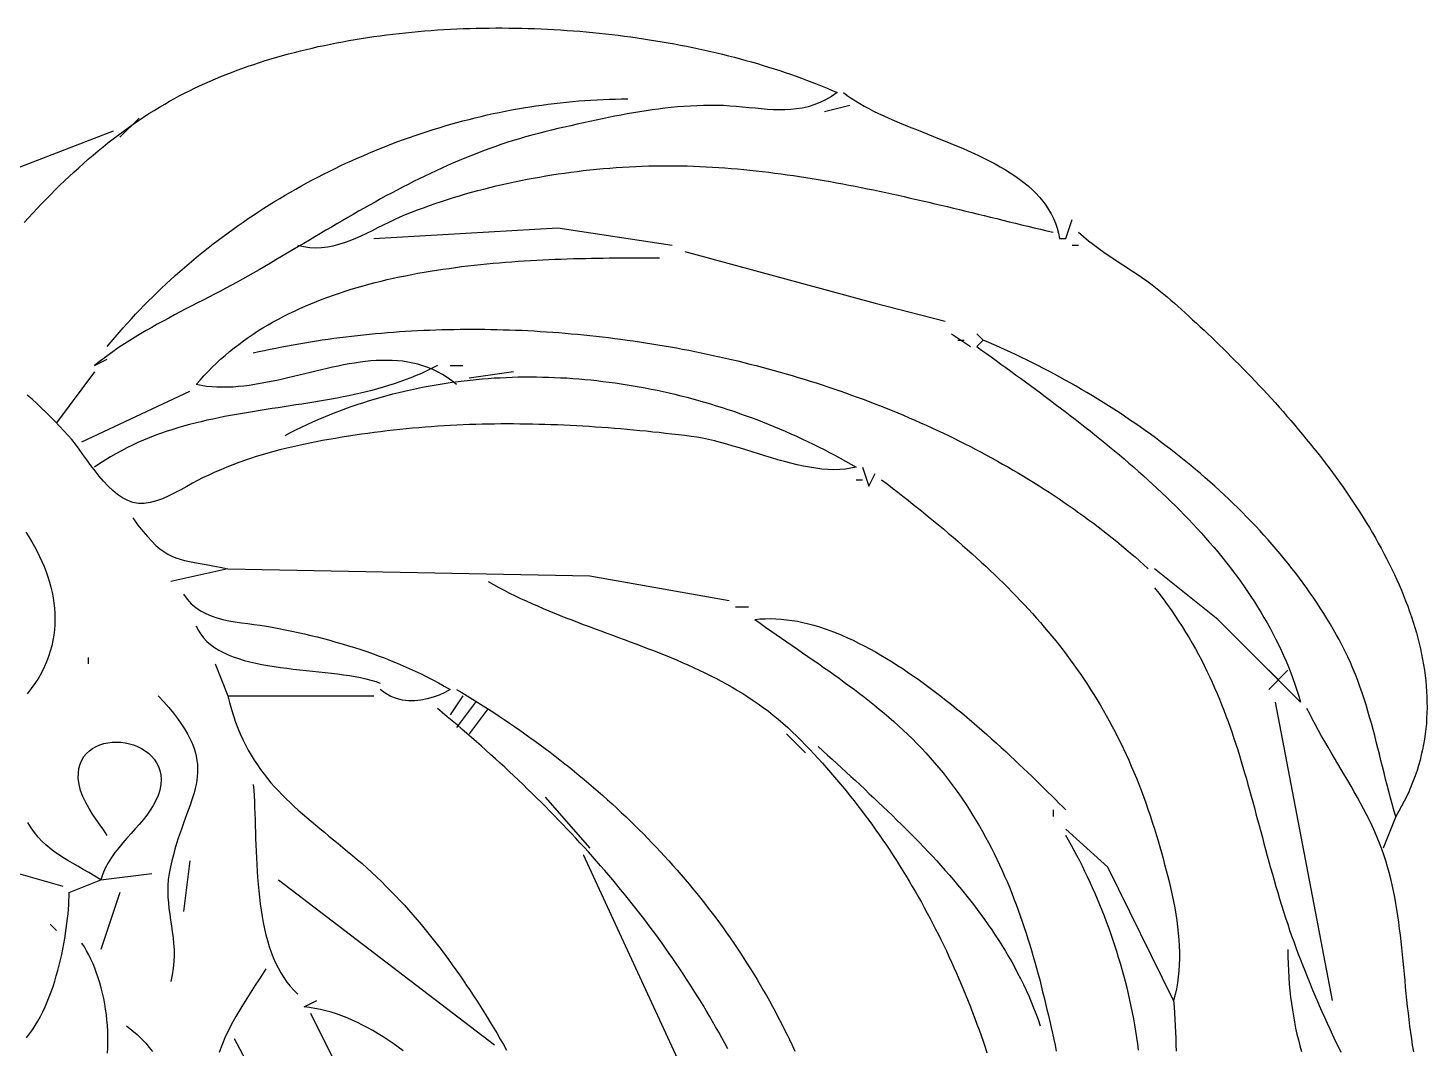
# Model space of a CAD drawing. Header units: millimetres. Extents: x 39 to 722, y 30 to 846.
# Drawn here: x 455 to 675.4, y 684.8 to 845.5 of the extents above; entities that cross this region are included whole.
import ezdxf

# ---------------------------------------------------------------- set-up
doc = ezdxf.new("R2010")
doc.units = ezdxf.units.MM
doc.layers.add('0_0_0', color=3, linetype='Continuous')

msp = doc.modelspace()

# ---------------------------------------------------------------- linework, layer by layer
at = {"layer": '0_0_0'}
for points in [[(454.4, 814.86), (455.09, 815.61), (455.78, 816.36), (456.48, 817.11), (457.18, 817.85), (457.89, 818.58), (458.61, 819.31), (459.33, 820.03), (460.05, 820.74), (460.79, 821.45), (461.52, 822.15), (462.27, 822.84), (463.02, 823.52), (463.77, 824.19), (464.53, 824.86), (465.3, 825.51), (466.07, 826.16), (466.85, 826.79), (467.63, 827.42), (468.42, 828.04), (469.21, 828.64), (470.01, 829.23), (470.81, 829.82), (471.62, 830.39), (472.43, 830.95), (473.25, 831.49), (474.07, 832.03), (474.9, 832.55), (475.73, 833.05), (476.56, 833.55), (477.32, 833.98), (478.09, 834.41), (478.87, 834.83), (479.66, 835.24), (480.46, 835.64), (481.26, 836.03), (482.07, 836.41), (482.89, 836.79), (483.72, 837.16), (484.56, 837.52), (485.4, 837.87), (486.26, 838.21), (487.11, 838.54), (487.98, 838.87), (488.85, 839.19), (489.73, 839.5), (490.62, 839.8), (491.51, 840.09), (492.41, 840.38), (493.32, 840.65), (494.23, 840.92), (495.15, 841.18), (496.07, 841.44), (497, 841.68), (497.94, 841.92), (498.88, 842.15), (499.82, 842.37), (500.77, 842.59), (501.73, 842.79), (502.69, 842.99), (503.65, 843.18), (504.62, 843.36), (505.59, 843.54), (506.56, 843.71), (507.54, 843.87), (508.53, 844.02), (509.51, 844.17), (510.51, 844.3), (511.5, 844.43), (512.49, 844.56), (513.49, 844.67), (514.5, 844.78), (515.5, 844.88), (516.51, 844.97), (517.52, 845.06), (518.53, 845.14), (519.54, 845.21), (520.55, 845.27), (521.57, 845.33), (522.59, 845.38), (523.61, 845.42), (524.63, 845.45), (525.65, 845.48), (526.67, 845.5), (527.69, 845.52), (528.71, 845.53), (529.74, 845.53), (530.76, 845.52), (531.78, 845.51), (532.81, 845.49), (533.83, 845.46), (534.85, 845.42), (535.87, 845.38), (536.89, 845.34), (537.91, 845.28), (538.93, 845.22), (539.95, 845.15), (540.96, 845.08), (541.98, 845), (542.99, 844.91), (544, 844.82), (545.01, 844.72), (546.01, 844.61), (547.01, 844.5), (548.01, 844.38), (549.01, 844.25), (550.01, 844.12), (551, 843.98), (551.99, 843.83), (552.97, 843.68), (553.95, 843.52), (554.93, 843.36), (555.91, 843.19), (556.88, 843.01), (557.84, 842.83), (558.8, 842.64), (559.76, 842.45), (560.71, 842.24), (561.66, 842.04), (562.6, 841.82), (563.54, 841.61), (564.47, 841.38), (565.4, 841.15), (566.32, 840.91), (567.23, 840.67), (568.14, 840.42), (569.04, 840.17), (569.94, 839.91), (570.83, 839.64), (571.71, 839.37), (572.59, 839.1), (573.46, 838.81), (574.32, 838.53), (575.18, 838.23), (576.03, 837.93), (576.87, 837.63), (577.7, 837.32), (578.52, 837), (579.34, 836.68), (580.15, 836.36), (580.95, 836.02), (581.74, 835.69), (582.52, 835.34), (581.6, 834.72), (580.68, 834.2), (579.76, 833.77), (578.84, 833.41), (577.93, 833.13), (577.02, 832.92), (576.11, 832.77), (575.19, 832.68), (574.27, 832.63), (573.35, 832.63), (572.42, 832.65), (571.48, 832.71), (570.53, 832.79), (569.58, 832.88), (568.61, 832.97), (567.62, 833.07), (566.62, 833.16), (565.61, 833.23), (564.58, 833.29), (563.52, 833.32), (562.48, 833.32), (561.44, 833.31), (560.42, 833.28), (559.4, 833.23), (558.38, 833.16), (557.37, 833.08), (556.37, 832.99), (555.37, 832.88), (554.38, 832.76), (553.39, 832.63), (552.4, 832.49), (551.42, 832.33), (550.44, 832.17), (549.45, 831.99), (548.47, 831.81), (547.49, 831.62), (546.51, 831.42), (545.52, 831.22), (544.53, 831.01), (543.54, 830.8), (542.55, 830.58), (541.55, 830.36), (540.55, 830.13), (539.54, 829.91), (538.52, 829.68), (537.49, 829.44), (536.46, 829.19), (535.44, 828.93), (534.43, 828.66), (533.43, 828.38), (532.44, 828.08), (531.46, 827.78), (530.48, 827.47), (529.52, 827.15), (528.56, 826.82), (527.61, 826.48), (526.66, 826.13), (525.73, 825.77), (524.8, 825.41), (523.87, 825.03), (522.96, 824.65), (522.04, 824.26), (521.14, 823.86), (520.23, 823.46), (519.34, 823.05), (518.44, 822.63), (517.56, 822.2), (516.67, 821.77), (515.79, 821.33), (514.91, 820.89), (514.04, 820.44), (513.17, 819.99), (512.3, 819.52), (511.43, 819.06), (510.57, 818.59), (509.7, 818.11), (508.84, 817.63), (507.98, 817.15), (507.12, 816.66), (506.26, 816.17), (505.4, 815.67), (504.54, 815.17), (503.68, 814.67), (502.82, 814.17), (501.96, 813.66), (501.09, 813.15), (500.23, 812.63), (499.36, 812.12), (498.49, 811.6), (497.62, 811.08), (496.75, 810.56), (495.87, 810.04), (494.99, 809.52), (494.1, 809), (493.22, 808.47), (492.32, 807.95), (491.43, 807.43), (490.52, 806.9), (489.68, 806.42), (488.83, 805.95), (487.97, 805.47), (487.1, 805), (486.22, 804.54), (485.33, 804.07), (484.43, 803.6), (483.53, 803.14), (482.63, 802.67), (481.72, 802.21), (480.82, 801.74), (479.91, 801.27), (479, 800.8), (478.1, 800.32), (477.19, 799.84), (476.3, 799.36), (475.4, 798.87), (474.52, 798.37), (473.64, 797.87), (472.77, 797.36), (471.91, 796.84), (471.06, 796.32), (470.22, 795.78), (469.4, 795.24), (468.59, 794.68), (467.8, 794.11), (467.02, 793.54), (466.26, 792.95), (465.52, 792.34), (467.52, 793.34)], [(467.52, 795.34), (468.14, 796.09), (468.75, 796.82), (469.38, 797.56), (470.02, 798.28), (470.66, 799), (471.31, 799.72), (471.97, 800.42), (472.63, 801.12), (473.3, 801.82), (473.98, 802.51), (474.67, 803.19), (475.36, 803.87), (476.06, 804.54), (476.77, 805.21), (477.48, 805.87), (478.2, 806.52), (478.93, 807.16), (479.66, 807.8), (480.4, 808.44), (481.15, 809.06), (481.9, 809.68), (482.66, 810.3), (483.42, 810.9), (484.19, 811.5), (484.97, 812.1), (485.75, 812.68), (486.54, 813.26), (487.33, 813.84), (488.13, 814.4), (488.93, 814.96), (489.74, 815.51), (490.56, 816.06), (491.37, 816.6), (492.2, 817.13), (493.03, 817.65), (493.86, 818.17), (494.7, 818.68), (495.55, 819.18), (496.4, 819.67), (497.25, 820.16), (498.11, 820.64), (498.97, 821.11), (499.83, 821.58), (500.7, 822.03), (501.58, 822.48), (502.46, 822.93), (503.34, 823.36), (504.23, 823.79), (505.12, 824.21), (506.01, 824.62), (506.91, 825.02), (507.81, 825.41), (508.71, 825.8), (509.62, 826.18), (510.53, 826.55), (511.44, 826.92), (512.36, 827.27), (513.28, 827.62), (514.2, 827.96), (515.13, 828.29), (516.05, 828.61), (516.98, 828.92), (517.92, 829.23), (518.85, 829.53), (519.79, 829.82), (520.73, 830.1), (521.67, 830.37), (522.61, 830.63), (523.56, 830.89), (524.51, 831.13), (525.46, 831.37), (526.41, 831.6), (527.36, 831.82), (528.32, 832.03), (529.27, 832.23), (530.23, 832.42), (531.19, 832.61), (532.15, 832.78), (533.11, 832.95), (534.07, 833.11), (535.03, 833.25), (536, 833.39), (536.96, 833.52), (537.93, 833.64), (538.89, 833.75), (539.86, 833.85), (540.82, 833.95), (541.79, 834.03), (542.76, 834.1), (543.72, 834.17), (544.69, 834.22), (545.66, 834.26), (546.63, 834.3), (547.59, 834.32), (548.56, 834.34), (549.52, 834.34)], [(584.52, 833.34), (580.52, 832.34)], [(583.52, 835.34), (584.11, 834.89), (584.73, 834.46), (585.38, 834.03), (586.06, 833.62), (586.76, 833.21), (587.5, 832.82), (588.26, 832.43), (589.04, 832.05), (589.84, 831.67), (590.67, 831.3), (591.51, 830.94), (592.36, 830.58), (593.23, 830.22), (594.11, 829.86), (595, 829.51), (595.89, 829.15), (596.8, 828.79), (597.7, 828.44), (598.61, 828.07), (599.52, 827.71), (600.43, 827.34), (601.34, 826.96), (602.24, 826.58), (603.13, 826.19), (604.01, 825.8), (604.88, 825.39), (605.74, 824.98), (606.59, 824.55), (607.42, 824.11), (608.22, 823.66), (609.01, 823.2), (609.78, 822.72), (610.53, 822.22), (611.24, 821.71), (611.93, 821.18), (612.59, 820.64), (613.22, 820.07), (613.82, 819.49), (614.38, 818.88), (614.9, 818.25), (615.38, 817.6), (615.83, 816.93), (616.23, 816.23), (616.58, 815.51), (616.89, 814.76), (617.15, 813.98), (617.37, 813.18), (617.52, 812.34), (618.52, 812.34), (619.52, 815.34)], [(469.52, 828.34), (472.52, 831.34)], [(433.52, 811.34), (441.52, 818.93), (468.52, 829.34)], [(497.52, 811.34), (498.48, 811.11), (499.42, 810.97), (500.35, 810.92), (501.28, 810.95), (502.19, 811.05), (503.1, 811.22), (504, 811.45), (504.89, 811.73), (505.78, 812.05), (506.66, 812.41), (507.54, 812.8), (508.42, 813.22), (509.29, 813.65), (510.17, 814.08), (511.04, 814.52), (511.91, 814.95), (512.78, 815.37), (513.65, 815.77), (514.52, 816.14), (515.45, 816.51), (516.39, 816.86), (517.32, 817.21), (518.26, 817.55), (519.2, 817.88), (520.15, 818.2), (521.1, 818.51), (522.05, 818.81), (523, 819.1), (523.96, 819.38), (524.92, 819.65), (525.88, 819.91), (526.84, 820.16), (527.81, 820.41), (528.78, 820.64), (529.75, 820.87), (530.72, 821.08), (531.7, 821.29), (532.67, 821.49), (533.65, 821.69), (534.63, 821.87), (535.61, 822.05), (536.6, 822.21), (537.58, 822.37), (538.57, 822.53), (539.56, 822.67), (540.54, 822.81), (541.53, 822.94), (542.52, 823.06), (543.57, 823.18), (544.61, 823.29), (545.64, 823.39), (546.68, 823.47), (547.71, 823.55), (548.74, 823.62), (549.76, 823.68), (550.78, 823.73), (551.8, 823.77), (552.82, 823.8), (553.84, 823.82), (554.85, 823.83), (555.86, 823.83), (556.86, 823.83), (557.87, 823.81), (558.87, 823.79), (559.87, 823.76), (560.87, 823.72), (561.86, 823.67), (562.86, 823.62), (563.85, 823.56), (564.84, 823.49), (565.83, 823.41), (566.81, 823.33), (567.8, 823.24), (568.78, 823.14), (569.77, 823.04), (570.75, 822.92), (571.73, 822.81), (572.7, 822.68), (573.68, 822.56), (574.66, 822.42), (575.63, 822.28), (576.6, 822.13), (577.58, 821.98), (578.55, 821.83), (579.52, 821.66), (580.49, 821.5), (581.46, 821.33), (582.43, 821.15), (583.4, 820.97), (584.37, 820.78), (585.33, 820.6), (586.3, 820.4), (587.27, 820.21), (588.24, 820.01), (589.2, 819.8), (590.17, 819.6), (591.14, 819.39), (592.1, 819.17), (593.07, 818.96), (594.04, 818.74), (595.01, 818.52), (595.97, 818.3), (596.94, 818.07), (597.91, 817.84), (598.88, 817.61), (599.85, 817.38), (600.82, 817.15), (601.8, 816.92), (602.77, 816.68), (603.74, 816.44), (604.72, 816.21), (605.69, 815.97), (606.67, 815.73), (607.65, 815.49), (608.63, 815.25), (609.61, 815.01), (610.59, 814.77), (611.58, 814.53), (612.56, 814.29), (613.55, 814.06), (614.54, 813.82), (615.53, 813.58), (616.52, 813.34)], [(509.52, 812.34), (538.52, 814.06), (556.52, 811.34)], [(620.52, 813.34), (621.3, 812.67), (622.09, 812.02), (622.9, 811.4), (623.72, 810.79), (624.55, 810.21), (625.39, 809.63), (626.24, 809.06), (627.09, 808.5), (627.94, 807.95), (628.79, 807.39), (629.63, 806.83), (630.47, 806.26), (631.31, 805.67), (632.13, 805.08), (632.94, 804.46), (633.74, 803.82), (634.52, 803.16), (635.08, 802.67), (635.64, 802.18), (636.2, 801.68), (636.77, 801.16), (637.35, 800.64), (637.93, 800.11), (638.52, 799.57), (639.11, 799.03), (639.71, 798.47), (640.31, 797.91), (640.92, 797.34), (641.53, 796.76), (642.14, 796.17), (642.75, 795.58), (643.37, 794.97), (643.99, 794.36), (644.61, 793.75), (645.24, 793.12), (645.86, 792.49), (646.49, 791.85), (647.12, 791.21), (647.74, 790.56), (648.37, 789.9), (649, 789.23), (649.63, 788.56), (650.26, 787.88), (650.88, 787.2), (651.51, 786.51), (652.13, 785.81), (652.76, 785.11), (653.38, 784.4), (653.99, 783.69), (654.61, 782.97), (655.22, 782.24), (655.83, 781.51), (656.43, 780.78), (657.03, 780.04), (657.63, 779.3), (658.22, 778.55), (658.81, 777.79), (659.39, 777.04), (659.97, 776.27), (660.54, 775.51), (661.11, 774.73), (661.66, 773.96), (662.22, 773.18), (662.76, 772.4), (663.3, 771.61), (663.83, 770.82), (664.35, 770.03), (664.87, 769.23), (665.37, 768.43), (665.87, 767.63), (666.36, 766.82), (666.84, 766.01), (667.31, 765.2), (667.77, 764.38), (668.22, 763.57), (668.66, 762.75), (669.08, 761.93), (669.5, 761.1), (669.91, 760.28), (670.3, 759.45), (670.68, 758.62), (671.05, 757.79), (671.41, 756.95), (671.75, 756.12), (672.08, 755.28), (672.4, 754.45), (672.7, 753.61), (672.99, 752.77), (673.26, 751.93), (673.52, 751.09), (673.77, 750.25), (674, 749.41), (674.21, 748.57), (674.41, 747.72), (674.59, 746.88), (674.76, 746.04), (674.9, 745.2), (675.03, 744.36), (675.15, 743.51), (675.24, 742.67), (675.32, 741.83), (675.38, 740.99), (675.42, 740.15), (675.44, 739.31), (675.45, 738.48), (675.43, 737.64), (675.39, 736.81), (675.34, 735.97), (675.26, 735.14), (675.16, 734.31), (675.04, 733.48), (674.9, 732.66), (674.74, 731.83), (674.55, 731.01), (674.35, 730.19), (674.12, 729.37), (673.87, 728.55), (673.59, 727.74), (673.29, 726.93), (672.97, 726.12), (672.63, 725.32), (672.26, 724.52), (671.86, 723.72), (671.44, 722.92), (671, 722.13), (670.52, 721.34), (670.23, 722.32), (669.95, 723.3), (669.68, 724.27), (669.42, 725.25), (669.17, 726.23), (668.91, 727.21), (668.67, 728.19), (668.42, 729.17), (668.18, 730.15), (667.94, 731.13), (667.7, 732.1), (667.45, 733.08), (667.2, 734.05), (666.94, 735.03), (666.68, 736), (666.41, 736.97), (666.13, 737.93), (665.84, 738.9), (665.53, 739.86), (665.21, 740.82), (664.88, 741.77), (664.53, 742.72), (664.17, 743.67), (663.78, 744.61), (663.38, 745.55), (662.95, 746.49), (662.5, 747.42), (662.03, 748.34), (661.58, 749.18), (661.13, 750.01), (660.66, 750.84), (660.17, 751.66), (659.68, 752.48), (659.18, 753.29), (658.66, 754.1), (658.14, 754.9), (657.6, 755.7), (657.05, 756.5), (656.5, 757.29), (655.93, 758.07), (655.35, 758.85), (654.77, 759.63), (654.17, 760.4), (653.57, 761.16), (652.95, 761.92), (652.33, 762.68), (651.69, 763.43), (651.05, 764.17), (650.4, 764.91), (649.74, 765.64), (649.08, 766.37), (648.4, 767.1), (647.72, 767.81), (647.03, 768.52), (646.33, 769.23), (645.63, 769.93), (644.92, 770.63), (644.2, 771.32), (643.47, 772), (642.74, 772.68), (642, 773.35), (641.25, 774.02), (640.5, 774.68), (639.74, 775.33), (638.98, 775.98), (638.21, 776.62), (637.43, 777.25), (636.65, 777.88), (635.86, 778.51), (635.07, 779.12), (634.28, 779.73), (633.48, 780.34), (632.67, 780.94), (631.86, 781.53), (631.05, 782.11), (630.23, 782.69), (629.41, 783.26), (628.58, 783.82), (627.76, 784.38), (626.92, 784.93), (626.09, 785.48), (625.25, 786.01), (624.41, 786.54), (623.57, 787.07), (622.72, 787.58), (621.87, 788.09), (621.02, 788.59), (620.17, 789.09), (619.31, 789.58), (618.46, 790.06), (617.6, 790.53), (616.74, 790.99), (615.88, 791.45), (615.02, 791.9), (614.15, 792.34), (613.29, 792.78), (612.43, 793.21), (611.57, 793.63), (610.7, 794.04), (609.84, 794.44), (608.97, 794.84), (608.11, 795.23), (607.25, 795.61), (606.39, 795.98), (605.52, 796.34), (604.52, 795.34), (605.28, 794.8), (606.03, 794.25), (606.79, 793.7), (607.55, 793.14), (608.32, 792.59), (609.09, 792.03), (609.86, 791.47), (610.63, 790.9), (611.41, 790.34), (612.19, 789.76), (612.97, 789.19), (613.75, 788.62), (614.53, 788.04), (615.31, 787.45), (616.1, 786.87), (616.88, 786.28), (617.66, 785.68), (618.45, 785.09), (619.23, 784.49), (620.01, 783.88), (620.79, 783.28), (621.57, 782.67), (622.35, 782.05), (623.13, 781.43), (623.9, 780.81), (624.67, 780.18), (625.44, 779.55), (626.21, 778.92), (626.97, 778.28), (627.73, 777.63), (628.49, 776.99), (629.24, 776.33), (629.99, 775.68), (630.74, 775.01), (631.48, 774.35), (632.21, 773.68), (632.94, 773), (633.67, 772.32), (634.38, 771.63), (635.1, 770.94), (635.8, 770.25), (636.5, 769.55), (637.2, 768.84), (637.88, 768.13), (638.56, 767.41), (639.24, 766.69), (639.9, 765.96), (640.56, 765.23), (641.2, 764.49), (641.84, 763.74), (642.47, 762.99), (643.1, 762.24), (643.71, 761.47), (644.31, 760.71), (644.9, 759.93), (645.49, 759.15), (646.06, 758.36), (646.62, 757.57), (647.17, 756.77), (647.71, 755.96), (648.24, 755.15), (648.76, 754.33), (649.26, 753.51), (649.76, 752.68), (650.24, 751.84), (650.71, 750.99), (651.16, 750.14), (651.6, 749.28), (652.03, 748.41), (652.45, 747.54), (652.85, 746.66), (653.24, 745.77), (653.61, 744.87), (653.97, 743.97), (654.31, 743.06), (654.64, 742.14), (654.95, 741.22), (655.24, 740.29), (655.52, 739.34), (642.48, 752.33), (632.52, 760.34)], [(619.52, 811.34), (620.52, 811.34)], [(522.52, 789.34), (521.8, 789.92), (521.07, 790.45), (520.33, 790.92), (519.57, 791.34), (518.81, 791.71), (518.04, 792.03), (517.26, 792.31), (516.47, 792.55), (515.67, 792.74), (514.87, 792.9), (514.06, 793.02), (513.24, 793.1), (512.41, 793.15), (511.58, 793.17), (510.75, 793.16), (509.9, 793.13), (509.06, 793.07), (508.2, 792.98), (507.35, 792.87), (506.49, 792.75), (505.62, 792.6), (504.75, 792.44), (503.88, 792.27), (503.01, 792.08), (502.14, 791.89), (501.26, 791.69), (500.38, 791.48), (499.51, 791.27), (498.63, 791.05), (497.75, 790.84), (496.87, 790.62), (495.99, 790.42), (495.11, 790.21), (494.24, 790.02), (493.36, 789.83), (492.49, 789.66), (491.62, 789.5), (490.76, 789.35), (489.89, 789.23), (489.03, 789.12), (488.18, 789.03), (487.33, 788.97), (486.48, 788.93), (485.64, 788.92), (484.8, 788.94), (483.97, 788.99), (483.15, 789.07), (482.33, 789.19), (481.52, 789.34), (482.13, 790.05), (482.75, 790.74), (483.39, 791.42), (484.04, 792.08), (484.7, 792.72), (485.38, 793.35), (486.07, 793.96), (486.77, 794.55), (487.49, 795.13), (488.22, 795.69), (488.96, 796.24), (489.72, 796.78), (490.48, 797.29), (491.26, 797.8), (492.05, 798.29), (492.85, 798.77), (493.66, 799.23), (494.48, 799.68), (495.31, 800.11), (496.15, 800.53), (497, 800.94), (497.86, 801.34), (498.72, 801.72), (499.6, 802.09), (500.48, 802.45), (501.37, 802.8), (502.27, 803.13), (503.18, 803.46), (504.09, 803.77), (505.01, 804.07), (505.94, 804.36), (506.87, 804.64), (507.81, 804.91), (508.75, 805.16), (509.7, 805.41), (510.65, 805.65), (511.61, 805.88), (512.57, 806.1), (513.54, 806.3), (514.51, 806.5), (515.48, 806.7), (516.45, 806.88), (517.43, 807.05), (518.41, 807.22), (519.4, 807.37), (520.38, 807.52), (521.37, 807.66), (522.36, 807.8), (523.34, 807.93), (524.33, 808.05), (525.32, 808.16), (526.31, 808.26), (527.3, 808.36), (528.29, 808.46), (529.28, 808.54), (530.26, 808.63), (531.25, 808.7), (532.23, 808.77), (533.21, 808.84), (534.19, 808.9), (535.17, 808.95), (536.14, 809), (537.11, 809.05), (538.08, 809.09), (539.04, 809.13), (540, 809.16), (540.95, 809.19), (541.9, 809.22), (542.85, 809.24), (543.79, 809.26), (544.72, 809.28), (545.65, 809.29), (546.57, 809.31), (547.48, 809.32), (548.39, 809.32), (549.29, 809.33), (550.18, 809.34), (551.07, 809.34), (551.94, 809.34), (552.81, 809.34), (553.67, 809.34), (554.52, 809.34)], [(558.52, 810.34), (588.52, 802.18), (599.52, 799.34)], [(490.52, 794.34), (491.41, 794.54), (492.3, 794.74), (493.2, 794.93), (494.1, 795.11), (495, 795.29), (495.9, 795.46), (496.81, 795.63), (497.72, 795.79), (498.63, 795.94), (499.55, 796.1), (500.46, 796.24), (501.38, 796.38), (502.31, 796.51), (503.23, 796.64), (504.16, 796.76), (505.09, 796.88), (506.02, 796.99), (506.96, 797.1), (507.89, 797.2), (508.83, 797.29), (509.77, 797.38), (510.71, 797.47), (511.66, 797.55), (512.61, 797.62), (513.55, 797.69), (514.5, 797.75), (515.46, 797.81), (516.41, 797.86), (517.37, 797.9), (518.32, 797.94), (519.28, 797.98), (520.24, 798.01), (521.2, 798.03), (522.16, 798.05), (523.13, 798.06), (524.09, 798.07), (525.06, 798.07), (526.03, 798.07), (526.99, 798.06), (527.96, 798.05), (528.93, 798.03), (529.9, 798), (530.88, 797.97), (531.85, 797.94), (532.82, 797.9), (533.79, 797.85), (534.77, 797.8), (535.74, 797.74), (536.72, 797.68), (537.69, 797.61), (538.67, 797.54), (539.65, 797.46), (540.62, 797.37), (541.6, 797.28), (542.58, 797.19), (543.55, 797.09), (544.53, 796.98), (545.5, 796.87), (546.48, 796.75), (547.46, 796.63), (548.43, 796.5), (549.41, 796.37), (550.38, 796.23), (551.36, 796.09), (552.33, 795.94), (553.31, 795.79), (554.28, 795.63), (555.25, 795.46), (556.23, 795.29), (557.2, 795.12), (558.17, 794.93), (559.14, 794.75), (560.11, 794.56), (561.07, 794.36), (562.04, 794.16), (563, 793.95), (563.97, 793.74), (564.93, 793.52), (565.89, 793.29), (566.85, 793.07), (567.81, 792.83), (568.77, 792.59), (569.73, 792.35), (570.68, 792.1), (571.63, 791.84), (572.58, 791.58), (573.53, 791.32), (574.48, 791.04), (575.43, 790.77), (576.37, 790.49), (577.31, 790.2), (578.25, 789.91), (579.19, 789.61), (580.13, 789.3), (581.06, 789), (581.99, 788.68), (582.92, 788.36), (583.85, 788.04), (584.77, 787.71), (585.69, 787.38), (586.61, 787.04), (587.53, 786.69), (588.44, 786.34), (589.35, 785.99), (590.26, 785.62), (591.16, 785.26), (592.07, 784.89), (592.97, 784.51), (593.86, 784.13), (594.75, 783.74), (595.64, 783.35), (596.53, 782.95), (597.42, 782.55), (598.3, 782.14), (599.17, 781.73), (600.05, 781.31), (600.92, 780.89), (601.78, 780.46), (602.65, 780.02), (603.51, 779.59), (604.36, 779.14), (605.21, 778.69), (606.06, 778.24), (606.91, 777.78), (607.75, 777.31), (608.58, 776.84), (609.41, 776.37), (610.24, 775.89), (611.07, 775.4), (611.89, 774.91), (612.7, 774.41), (613.51, 773.91), (614.32, 773.41), (615.12, 772.9), (615.92, 772.38), (616.71, 771.86), (617.5, 771.33), (618.28, 770.8), (619.06, 770.26), (619.84, 769.72), (620.61, 769.17), (621.37, 768.62), (622.13, 768.06), (622.88, 767.5), (623.63, 766.93), (624.38, 766.36), (625.12, 765.78), (625.85, 765.19), (626.58, 764.61), (627.3, 764.01), (628.02, 763.41), (628.73, 762.81), (629.44, 762.2), (630.14, 761.59), (630.83, 760.97), (631.52, 760.34)], [(600.52, 797.34), (603.52, 795.34)], [(601.52, 796.34), (602.52, 796.34)], [(604.52, 797.34), (605.52, 796.34)], [(465.52, 791.34), (459.52, 783.34)], [(519.52, 792.34), (518.7, 791.92), (517.87, 791.51), (517.03, 791.12), (516.18, 790.76), (515.33, 790.41), (514.47, 790.08), (513.6, 789.77), (512.73, 789.47), (511.85, 789.19), (510.97, 788.92), (510.08, 788.67), (509.19, 788.43), (508.29, 788.21), (507.39, 787.99), (506.49, 787.78), (505.58, 787.59), (504.66, 787.4), (503.74, 787.23), (502.82, 787.05), (501.9, 786.89), (500.97, 786.73), (500.05, 786.58), (499.12, 786.43), (498.18, 786.28), (497.25, 786.14), (496.31, 786), (495.38, 785.86), (494.44, 785.71), (493.5, 785.57), (492.56, 785.43), (491.63, 785.28), (490.69, 785.13), (489.75, 784.98), (488.81, 784.82), (487.88, 784.66), (486.94, 784.49), (486.01, 784.31), (485.08, 784.13), (484.15, 783.93), (483.22, 783.73), (482.29, 783.51), (481.37, 783.29), (480.45, 783.05), (479.54, 782.8), (478.62, 782.53), (477.71, 782.25), (476.81, 781.96), (475.91, 781.64), (475.01, 781.32), (474.12, 780.97), (473.23, 780.6), (472.35, 780.22), (471.48, 779.81), (470.61, 779.39), (469.74, 778.94), (468.89, 778.47), (468.03, 777.98), (467.19, 777.46), (466.35, 776.91), (465.52, 776.34)], [(521.52, 792.34), (523.52, 792.34)], [(531.52, 791.34), (524.52, 790.34)], [(495.52, 781.34), (496.39, 781.79), (497.25, 782.23), (498.13, 782.65), (499, 783.06), (499.88, 783.46), (500.76, 783.85), (501.65, 784.22), (502.54, 784.59), (503.43, 784.94), (504.32, 785.29), (505.22, 785.62), (506.12, 785.94), (507.03, 786.25), (507.94, 786.55), (508.85, 786.84), (509.76, 787.11), (510.68, 787.38), (511.6, 787.63), (512.52, 787.87), (513.44, 788.11), (514.37, 788.33), (515.29, 788.54), (516.22, 788.74), (517.16, 788.93), (518.09, 789.11), (519.03, 789.28), (519.96, 789.44), (520.9, 789.58), (521.84, 789.72), (522.79, 789.85), (523.73, 789.96), (524.67, 790.07), (525.62, 790.16), (526.57, 790.25), (527.52, 790.32), (528.47, 790.39), (529.42, 790.44), (530.37, 790.49), (531.32, 790.52), (532.27, 790.55), (533.22, 790.56), (534.18, 790.57), (535.13, 790.56), (536.08, 790.54), (537.04, 790.52), (537.99, 790.49), (538.95, 790.44), (539.9, 790.39), (540.85, 790.32), (541.81, 790.25), (542.76, 790.17), (543.71, 790.08), (544.67, 789.98), (545.62, 789.86), (546.57, 789.74), (547.52, 789.61), (548.47, 789.48), (549.41, 789.33), (550.36, 789.17), (551.31, 789), (552.25, 788.83), (553.2, 788.64), (554.14, 788.45), (555.08, 788.25), (556.02, 788.04), (556.95, 787.82), (557.89, 787.59), (558.82, 787.35), (559.75, 787.1), (560.68, 786.85), (561.61, 786.58), (562.54, 786.31), (563.46, 786.03), (564.38, 785.74), (565.3, 785.44), (566.21, 785.14), (567.13, 784.82), (568.04, 784.5), (568.94, 784.17), (569.85, 783.83), (570.75, 783.48), (571.65, 783.12), (572.54, 782.76), (573.43, 782.39), (574.32, 782.01), (575.21, 781.62), (576.09, 781.22), (576.97, 780.82), (577.84, 780.4), (578.71, 779.98), (579.58, 779.56), (580.44, 779.12), (581.3, 778.68), (582.15, 778.22), (583, 777.77), (583.85, 777.3), (584.69, 776.83), (585.52, 776.34), (584.68, 776.16), (583.81, 776.03), (582.91, 775.96), (582, 775.94), (581.07, 775.98), (580.12, 776.05), (579.16, 776.17), (578.18, 776.32), (577.2, 776.51), (576.2, 776.73), (575.2, 776.97), (574.19, 777.23), (573.18, 777.52), (572.16, 777.81), (571.14, 778.12), (570.13, 778.43), (569.11, 778.75), (568.11, 779.06), (567.1, 779.37), (566.11, 779.67), (565.13, 779.95), (564.15, 780.22), (563.19, 780.47), (562.25, 780.7), (561.32, 780.9), (560.41, 781.06), (559.52, 781.19), (558.51, 781.31), (557.49, 781.43), (556.48, 781.55), (555.47, 781.67), (554.46, 781.78), (553.45, 781.88), (552.45, 781.99), (551.44, 782.09), (550.44, 782.18), (549.43, 782.27), (548.43, 782.36), (547.43, 782.44), (546.43, 782.52), (545.43, 782.6), (544.44, 782.67), (543.44, 782.73), (542.44, 782.79), (541.45, 782.85), (540.45, 782.9), (539.46, 782.95), (538.46, 782.99), (537.47, 783.03), (536.48, 783.06), (535.49, 783.09), (534.49, 783.11), (533.5, 783.13), (532.51, 783.14), (531.52, 783.15), (530.52, 783.15), (529.53, 783.15), (528.54, 783.14), (527.55, 783.12), (526.56, 783.1), (525.56, 783.07), (524.57, 783.04), (523.58, 783), (522.58, 782.96), (521.59, 782.91), (520.59, 782.85), (519.59, 782.79), (518.6, 782.72), (517.6, 782.64), (516.6, 782.56), (515.6, 782.47), (514.6, 782.38), (513.6, 782.28), (512.6, 782.17), (511.59, 782.06), (510.59, 781.93), (509.58, 781.81), (508.57, 781.67), (507.56, 781.53), (506.55, 781.38), (505.54, 781.22), (504.52, 781.06), (503.47, 780.88), (502.43, 780.7), (501.41, 780.52), (500.41, 780.33), (499.42, 780.14), (498.45, 779.94), (497.49, 779.73), (496.55, 779.52), (495.61, 779.3), (494.68, 779.06), (493.75, 778.82), (492.83, 778.56), (491.92, 778.29), (491, 778.01), (490.08, 777.71), (489.16, 777.39), (488.24, 777.06), (487.31, 776.71), (486.38, 776.34), (485.43, 775.94), (484.47, 775.53), (483.51, 775.1), (482.52, 774.64), (481.75, 774.25), (480.92, 773.8), (480.04, 773.31), (479.13, 772.79), (478.18, 772.29), (477.21, 771.81), (476.24, 771.38), (475.26, 771.02), (474.3, 770.76), (473.35, 770.61), (472.44, 770.61), (471.56, 770.77), (470.73, 771.08), (469.92, 771.51), (469.14, 772.04), (468.38, 772.66), (467.65, 773.36), (466.94, 774.12), (466.25, 774.93), (465.59, 775.77), (464.94, 776.63), (464.31, 777.49), (463.69, 778.34), (463.09, 779.16), (462.5, 779.95), (461.92, 780.68), (461.35, 781.34), (460.68, 782.09), (459.99, 782.82), (459.29, 783.54), (458.58, 784.25), (457.87, 784.96), (457.14, 785.66), (456.41, 786.35), (455.67, 787.03), (454.92, 787.7)], [(463.52, 780.34), (480.52, 788.34)], [(586.52, 776.34), (587.52, 773.34), (588.52, 775.34)], [(585.52, 774.34), (586.52, 774.34)], [(589.52, 774.34), (590.37, 773.7), (591.21, 773.05), (592.05, 772.4), (592.87, 771.76), (593.69, 771.12), (594.51, 770.47), (595.32, 769.83), (596.12, 769.19), (596.91, 768.54), (597.7, 767.9), (598.48, 767.25), (599.25, 766.61), (600.02, 765.96), (600.78, 765.32), (601.54, 764.67), (602.28, 764.02), (603.02, 763.37), (603.76, 762.71), (604.48, 762.06), (605.2, 761.4), (605.92, 760.74), (606.62, 760.08), (607.32, 759.42), (608.01, 758.75), (608.7, 758.08), (609.38, 757.4), (610.05, 756.72), (610.71, 756.04), (611.37, 755.36), (612.02, 754.67), (612.66, 753.97), (613.29, 753.27), (613.92, 752.57), (614.54, 751.86), (615.15, 751.15), (615.76, 750.43), (616.36, 749.7), (616.95, 748.97), (617.53, 748.24), (618.11, 747.5), (618.68, 746.75), (619.24, 745.99), (619.79, 745.23), (620.34, 744.46), (620.88, 743.69), (621.41, 742.9), (621.93, 742.12), (622.45, 741.32), (622.96, 740.51), (623.46, 739.7), (623.95, 738.88), (624.44, 738.05), (624.91, 737.21), (625.38, 736.36), (625.85, 735.51), (626.3, 734.64), (626.75, 733.77), (627.19, 732.88), (627.62, 731.99), (628.04, 731.08), (628.45, 730.17), (628.86, 729.25), (629.26, 728.31), (629.65, 727.37), (630.03, 726.41), (630.41, 725.44), (630.77, 724.46), (631.13, 723.47), (631.48, 722.47), (631.83, 721.46), (632.16, 720.43), (632.49, 719.39), (632.8, 718.34), (633.07, 717.46), (633.33, 716.56), (633.59, 715.64), (633.85, 714.71), (634.11, 713.76), (634.37, 712.81), (634.61, 711.84), (634.85, 710.87), (635.08, 709.89), (635.3, 708.9), (635.5, 707.91), (635.69, 706.91), (635.86, 705.91), (636.01, 704.91), (636.14, 703.91), (636.25, 702.91), (636.34, 701.91), (636.4, 700.92), (636.43, 699.93), (636.44, 698.94), (636.41, 697.97), (636.35, 697), (636.26, 696.05), (636.14, 695.1), (635.97, 694.17), (635.77, 693.25), (635.52, 692.34), (625.16, 713.34), (618.52, 719.34)], [(471.52, 768.34), (472.35, 767.23), (473.12, 766.26), (473.84, 765.4), (474.52, 764.67), (475.17, 764.03), (475.8, 763.49), (476.42, 763.04), (477.04, 762.66), (477.67, 762.34), (478.32, 762.07), (478.99, 761.85), (479.7, 761.65), (480.46, 761.48), (481.27, 761.32), (482.15, 761.17), (483.11, 761), (484.15, 760.81), (485.28, 760.6), (486.52, 760.34), (477.52, 758.34)], [(454.68, 766.12), (455.15, 765.37), (455.61, 764.6), (456.04, 763.83), (456.46, 763.05), (456.85, 762.27), (457.21, 761.48), (457.55, 760.68), (457.87, 759.87), (458.15, 759.06), (458.41, 758.25), (458.63, 757.43), (458.83, 756.6), (458.99, 755.77), (459.12, 754.94), (459.21, 754.11), (459.26, 753.27), (459.28, 752.43), (459.26, 751.58), (459.2, 750.74), (459.1, 749.89), (458.96, 749.05), (458.77, 748.2), (458.54, 747.35), (458.26, 746.51), (457.93, 745.66), (457.56, 744.82), (457.13, 743.97), (456.66, 743.13), (456.13, 742.29), (455.55, 741.46), (454.92, 740.62)], [(486.52, 760.34), (543.52, 759.25), (565.52, 755.34)], [(527.52, 758.34), (528.36, 757.87), (529.2, 757.41), (530.05, 756.96), (530.91, 756.52), (531.77, 756.09), (532.64, 755.68), (533.52, 755.27), (534.4, 754.87), (535.28, 754.48), (536.18, 754.1), (537.07, 753.72), (537.97, 753.35), (538.88, 752.99), (539.78, 752.63), (540.69, 752.28), (541.61, 751.93), (542.52, 751.58), (543.44, 751.24), (544.36, 750.89), (545.28, 750.55), (546.2, 750.21), (547.13, 749.87), (548.05, 749.53), (548.97, 749.19), (549.89, 748.85), (550.81, 748.5), (551.73, 748.16), (552.65, 747.8), (553.57, 747.45), (554.48, 747.09), (555.39, 746.72), (556.3, 746.35), (557.2, 745.97), (558.1, 745.58), (559, 745.19), (559.89, 744.79), (560.77, 744.37), (561.65, 743.95), (562.53, 743.52), (563.4, 743.08), (564.26, 742.62), (565.11, 742.15), (565.96, 741.67), (566.8, 741.18), (567.64, 740.67), (568.46, 740.15), (569.28, 739.61), (570.08, 739.05), (570.88, 738.48), (571.67, 737.89), (572.45, 737.28), (573.21, 736.66), (573.97, 736.01), (574.72, 735.35), (575.45, 734.66), (576.17, 733.95), (576.86, 733.26), (577.54, 732.56), (578.21, 731.85), (578.88, 731.14), (579.54, 730.43), (580.19, 729.71), (580.84, 728.99), (581.48, 728.26), (582.11, 727.52), (582.74, 726.78), (583.35, 726.04), (583.97, 725.29), (584.57, 724.54), (585.17, 723.79), (585.76, 723.02), (586.35, 722.26), (586.93, 721.49), (587.5, 720.72), (588.07, 719.94), (588.63, 719.16), (589.18, 718.37), (589.73, 717.58), (590.27, 716.79), (590.8, 715.99), (591.33, 715.18), (591.85, 714.38), (592.36, 713.57), (592.87, 712.76), (593.37, 711.94), (593.87, 711.12), (594.35, 710.29), (594.84, 709.46), (595.31, 708.63), (595.78, 707.8), (596.24, 706.96), (596.7, 706.11), (597.15, 705.27), (597.59, 704.42), (598.03, 703.57), (598.46, 702.71), (598.89, 701.85), (599.31, 700.99), (599.72, 700.13), (600.13, 699.26), (600.53, 698.39), (600.92, 697.51), (601.31, 696.64), (601.69, 695.76), (602.07, 694.88), (602.44, 693.99), (602.8, 693.1), (603.16, 692.21), (603.51, 691.32), (603.86, 690.42), (604.2, 689.52), (604.53, 688.62), (604.86, 687.72), (605.18, 686.81), (605.5, 685.91), (605.81, 685), (606.11, 684.08)], [(479.52, 756.34), (480.1, 755.53), (480.74, 754.82), (481.45, 754.22), (482.21, 753.7), (483.03, 753.27), (483.9, 752.91), (484.8, 752.61), (485.73, 752.36), (486.69, 752.15), (487.66, 751.98), (488.65, 751.84), (489.64, 751.71), (490.63, 751.58), (491.61, 751.45), (492.58, 751.31), (493.52, 751.15), (494.54, 750.95), (495.56, 750.74), (496.57, 750.53), (497.57, 750.31), (498.58, 750.08), (499.58, 749.84), (500.58, 749.6), (501.57, 749.34), (502.56, 749.08), (503.55, 748.8), (504.53, 748.52), (505.51, 748.22), (506.49, 747.92), (507.46, 747.6), (508.43, 747.28), (509.39, 746.94), (510.35, 746.59), (511.31, 746.23), (512.26, 745.85), (513.21, 745.46), (514.15, 745.06), (515.09, 744.65), (516.02, 744.22), (516.95, 743.78), (517.87, 743.32), (518.79, 742.85), (519.71, 742.36), (520.62, 741.86), (521.52, 741.34), (520.68, 740.87), (519.79, 740.45), (518.86, 740.1), (517.91, 739.83), (516.93, 739.64), (515.95, 739.54), (514.98, 739.55), (514.02, 739.66), (513.08, 739.88), (512.18, 740.24), (511.32, 740.72), (510.52, 741.34)], [(632.52, 757.34), (633.21, 756.47), (633.87, 755.59), (634.51, 754.72), (635.13, 753.85), (635.73, 752.97), (636.31, 752.1), (636.87, 751.23), (637.42, 750.35), (637.95, 749.48), (638.46, 748.6), (638.95, 747.73), (639.43, 746.85), (639.89, 745.98), (640.33, 745.1), (640.77, 744.23), (641.19, 743.35), (641.59, 742.47), (641.98, 741.59), (642.36, 740.71), (642.73, 739.82), (643.09, 738.94), (643.44, 738.05), (643.77, 737.17), (644.1, 736.28), (644.42, 735.39), (644.73, 734.49), (645.03, 733.6), (645.33, 732.7), (645.62, 731.8), (645.9, 730.9), (646.17, 730), (646.45, 729.09), (646.71, 728.19), (646.98, 727.27), (647.24, 726.36), (647.49, 725.44), (647.75, 724.52), (648, 723.6), (648.25, 722.67), (648.5, 721.74), (648.75, 720.81), (649, 719.88), (649.25, 718.94), (649.5, 717.99), (649.76, 717.05), (650.02, 716.09), (650.28, 715.14), (650.54, 714.18), (650.81, 713.22), (651.08, 712.25), (651.36, 711.28), (651.64, 710.3), (651.93, 709.32), (652.23, 708.34), (652.53, 707.34), (652.85, 706.35), (653.17, 705.35), (653.5, 704.34), (653.8, 703.43), (654.12, 702.52), (654.44, 701.61), (654.77, 700.7), (655.11, 699.78), (655.46, 698.87), (655.81, 697.95), (656.17, 697.03), (656.54, 696.11), (656.91, 695.2), (657.29, 694.28), (657.68, 693.36), (658.08, 692.44), (658.48, 691.52), (658.88, 690.6), (659.29, 689.68), (659.71, 688.76), (660.14, 687.84), (660.56, 686.92), (661, 686), (661.44, 685.08), (661.88, 684.17)], [(566.52, 754.34), (568.52, 754.34)], [(569.52, 752.34), (570.35, 752.43), (571.18, 752.47), (572.01, 752.49), (572.85, 752.47), (573.7, 752.41), (574.55, 752.32), (575.4, 752.21), (576.26, 752.06), (577.13, 751.88), (577.99, 751.67), (578.86, 751.43), (579.74, 751.17), (580.61, 750.88), (581.49, 750.57), (582.37, 750.23), (583.25, 749.87), (584.13, 749.48), (585.01, 749.07), (585.89, 748.64), (586.77, 748.19), (587.65, 747.73), (588.53, 747.24), (589.41, 746.73), (590.29, 746.21), (591.16, 745.68), (592.03, 745.12), (592.9, 744.55), (593.77, 743.97), (594.63, 743.38), (595.48, 742.78), (596.34, 742.16), (597.19, 741.53), (598.03, 740.9), (598.87, 740.26), (599.7, 739.61), (600.52, 738.95), (601.34, 738.28), (602.15, 737.62), (602.96, 736.94), (603.75, 736.27), (604.54, 735.59), (605.32, 734.91), (606.09, 734.23), (606.85, 733.55), (607.6, 732.88), (608.34, 732.2), (609.07, 731.53), (609.79, 730.86), (610.5, 730.19), (611.2, 729.53), (611.88, 728.88), (612.56, 728.23), (613.22, 727.59), (613.86, 726.96), (614.5, 726.34), (615.12, 725.73), (615.72, 725.13), (616.31, 724.55), (616.89, 723.98), (617.45, 723.42), (618, 722.87), (618.52, 722.34)], [(569.52, 752.34), (570.37, 751.75), (571.21, 751.15), (572.05, 750.56), (572.89, 749.98), (573.73, 749.4), (574.57, 748.82), (575.4, 748.25), (576.24, 747.67), (577.07, 747.1), (577.9, 746.53), (578.73, 745.96), (579.55, 745.39), (580.37, 744.81), (581.19, 744.24), (582.01, 743.66), (582.82, 743.08), (583.63, 742.49), (584.43, 741.9), (585.23, 741.3), (586.02, 740.7), (586.81, 740.09), (587.59, 739.48), (588.37, 738.86), (589.14, 738.23), (589.9, 737.59), (590.66, 736.94), (591.42, 736.28), (592.16, 735.61), (592.9, 734.93), (593.63, 734.23), (594.36, 733.53), (595.07, 732.81), (595.78, 732.07), (596.48, 731.32), (597.17, 730.56), (597.85, 729.78), (598.53, 728.99), (599.19, 728.17), (599.84, 727.34), (600.47, 726.52), (601.08, 725.69), (601.68, 724.86), (602.26, 724.03), (602.82, 723.19), (603.37, 722.34), (603.91, 721.49), (604.43, 720.64), (604.93, 719.79), (605.42, 718.93), (605.9, 718.07), (606.37, 717.2), (606.82, 716.33), (607.26, 715.46), (607.69, 714.58), (608.1, 713.7), (608.51, 712.82), (608.9, 711.94), (609.28, 711.05), (609.66, 710.16), (610.02, 709.26), (610.37, 708.37), (610.71, 707.47), (611.04, 706.57), (611.37, 705.66), (611.68, 704.76), (611.99, 703.85), (612.28, 702.93), (612.57, 702.02), (612.86, 701.11), (613.13, 700.19), (613.4, 699.27), (613.66, 698.35), (613.92, 697.42), (614.17, 696.5), (614.42, 695.57), (614.66, 694.64), (614.89, 693.71), (615.12, 692.78), (615.35, 691.84), (615.57, 690.91), (615.79, 689.97), (616, 689.03), (616.21, 688.09), (616.42, 687.16), (616.63, 686.21), (616.84, 685.27), (617.04, 684.33)], [(481.52, 751.34), (481.85, 750.66), (482.25, 750.02), (482.7, 749.44), (483.22, 748.89), (483.79, 748.39), (484.41, 747.94), (485.09, 747.52), (485.81, 747.13), (486.57, 746.78), (487.37, 746.46), (488.2, 746.18), (489.07, 745.91), (489.97, 745.68), (490.9, 745.47), (491.85, 745.27), (492.81, 745.1), (493.8, 744.94), (494.79, 744.8), (495.8, 744.67), (496.81, 744.54), (497.83, 744.43), (498.84, 744.32), (499.86, 744.21), (500.86, 744.11), (501.86, 744), (502.84, 743.89), (503.8, 743.77), (504.75, 743.64), (505.67, 743.51), (506.56, 743.36), (507.43, 743.19), (508.26, 743.01), (509.06, 742.81), (509.81, 742.59), (510.52, 742.34)], [(464.52, 746.34), (464.52, 745.34)], [(484.52, 745.34), (486.52, 740.34), (509.52, 740.34)], [(650.52, 744.34), (653.52, 741.34)], [(653.52, 744.34), (650.52, 741.34)], [(522.52, 741.34), (523.38, 740.84), (524.22, 740.32), (525.07, 739.8), (525.91, 739.28), (526.75, 738.75), (527.58, 738.22), (528.41, 737.68), (529.24, 737.14), (530.06, 736.59), (530.88, 736.04), (531.69, 735.48), (532.5, 734.92), (533.31, 734.35), (534.11, 733.78), (534.91, 733.2), (535.7, 732.62), (536.49, 732.03), (537.28, 731.44), (538.06, 730.84), (538.83, 730.24), (539.6, 729.63), (540.37, 729.02), (541.13, 728.4), (541.89, 727.78), (542.64, 727.16), (543.39, 726.52), (544.13, 725.89), (544.87, 725.25), (545.6, 724.6), (546.33, 723.95), (547.06, 723.29), (547.78, 722.63), (548.49, 721.97), (549.2, 721.3), (549.9, 720.62), (550.6, 719.94), (551.29, 719.26), (551.98, 718.57), (552.66, 717.87), (553.34, 717.17), (554.01, 716.47), (554.67, 715.76), (555.33, 715.05), (555.99, 714.33), (556.64, 713.61), (557.28, 712.88), (557.92, 712.14), (558.55, 711.41), (559.17, 710.66), (559.79, 709.92), (560.41, 709.16), (561.02, 708.41), (561.62, 707.64), (562.21, 706.88), (562.8, 706.11), (563.39, 705.33), (563.96, 704.55), (564.54, 703.76), (565.1, 702.97), (565.66, 702.18), (566.21, 701.38), (566.76, 700.57), (567.29, 699.76), (567.83, 698.95), (568.35, 698.13), (568.87, 697.3), (569.38, 696.47), (569.89, 695.64), (570.39, 694.8), (570.88, 693.96), (571.36, 693.11), (571.84, 692.26), (572.31, 691.4), (572.78, 690.54), (573.23, 689.67), (573.68, 688.8), (574.13, 687.92), (574.56, 687.04), (574.99, 686.16), (575.41, 685.27), (575.82, 684.37)], [(475.52, 740.34), (476.41, 739.39), (477.21, 738.47), (477.94, 737.58), (478.6, 736.73), (479.18, 735.91), (479.7, 735.12), (480.15, 734.35), (480.54, 733.6), (480.87, 732.88), (481.14, 732.17), (481.36, 731.49), (481.52, 730.81), (481.64, 730.15), (481.72, 729.5), (481.75, 728.86), (481.74, 728.23), (481.69, 727.6), (481.61, 726.96), (481.5, 726.33), (481.36, 725.7), (481.19, 725.06), (481, 724.41), (480.79, 723.76), (480.56, 723.09), (480.32, 722.41), (480.06, 721.71), (479.8, 721), (479.53, 720.26), (479.25, 719.5), (478.98, 718.72), (478.71, 717.9), (478.44, 717.06), (478.18, 716.19), (477.93, 715.29), (477.69, 714.34), (477.47, 713.36), (477.26, 712.34), (477.13, 711.4), (477.05, 710.47), (477.04, 709.55), (477.07, 708.63), (477.14, 707.72), (477.24, 706.82), (477.36, 705.91), (477.49, 705), (477.63, 704.09), (477.76, 703.17), (477.88, 702.25), (477.97, 701.31), (478.03, 700.36), (478.05, 699.4), (478.02, 698.42), (477.92, 697.42), (477.76, 696.39), (477.52, 695.34)], [(486.52, 740.34), (486.79, 739.25), (487.09, 738.19), (487.4, 737.17), (487.74, 736.19), (488.1, 735.24), (488.48, 734.32), (488.88, 733.44), (489.3, 732.58), (489.74, 731.76), (490.2, 730.96), (490.67, 730.18), (491.17, 729.43), (491.68, 728.71), (492.21, 728), (492.75, 727.31), (493.31, 726.64), (493.88, 725.99), (494.47, 725.35), (495.07, 724.72), (495.69, 724.11), (496.31, 723.5), (496.95, 722.91), (497.61, 722.32), (498.27, 721.73), (498.94, 721.15), (499.63, 720.57), (500.32, 719.99), (501.02, 719.41), (501.73, 718.83), (502.45, 718.24), (503.18, 717.65), (503.91, 717.05), (504.65, 716.44), (505.39, 715.82), (506.14, 715.19), (506.89, 714.55), (507.65, 713.89), (508.41, 713.21), (509.18, 712.51), (509.95, 711.8), (510.71, 711.06), (511.48, 710.31), (512.21, 709.57), (512.92, 708.83), (513.63, 708.09), (514.32, 707.34), (515, 706.59), (515.67, 705.83), (516.33, 705.06), (516.98, 704.29), (517.62, 703.52), (518.25, 702.74), (518.88, 701.96), (519.49, 701.17), (520.1, 700.38), (520.7, 699.58), (521.29, 698.78), (521.87, 697.97), (522.45, 697.16), (523.02, 696.35), (523.58, 695.53), (524.14, 694.71), (524.69, 693.88), (525.23, 693.05), (525.77, 692.21), (526.31, 691.37), (526.84, 690.53), (527.36, 689.68), (527.89, 688.83), (528.4, 687.98), (528.92, 687.12), (529.43, 686.26), (529.94, 685.39), (530.44, 684.52)], [(523.52, 740.34), (521.52, 737.34)], [(525.52, 739.34), (522.52, 735.34)], [(651.52, 739.34), (660.52, 692.34)], [(565.28, 684.73), (564.81, 685.6), (564.33, 686.46), (563.86, 687.33), (563.37, 688.18), (562.88, 689.04), (562.39, 689.88), (561.89, 690.73), (561.38, 691.57), (560.87, 692.41), (560.36, 693.24), (559.84, 694.07), (559.31, 694.89), (558.78, 695.71), (558.25, 696.53), (557.71, 697.34), (557.16, 698.15), (556.61, 698.95), (556.05, 699.75), (555.49, 700.55), (554.93, 701.34), (554.36, 702.13), (553.78, 702.91), (553.21, 703.69), (552.62, 704.47), (552.03, 705.25), (551.44, 706.02), (550.84, 706.79), (550.24, 707.55), (549.63, 708.31), (549.02, 709.07), (548.4, 709.82), (547.78, 710.57), (547.16, 711.32), (546.53, 712.06), (545.89, 712.8), (545.25, 713.54), (544.61, 714.28), (543.96, 715.01), (543.31, 715.74), (542.65, 716.46), (541.99, 717.19), (541.33, 717.91), (540.66, 718.62), (539.98, 719.34), (539.31, 720.05), (538.62, 720.76), (537.94, 721.46), (537.25, 722.17), (536.55, 722.87), (535.86, 723.56), (535.15, 724.26), (534.45, 724.95), (533.74, 725.64), (533.02, 726.33), (532.31, 727.02), (531.58, 727.7), (530.86, 728.38), (530.13, 729.06), (529.4, 729.74), (528.66, 730.41), (527.92, 731.08), (527.17, 731.75), (526.42, 732.42), (525.67, 733.09), (524.92, 733.75), (524.16, 734.41), (523.39, 735.07), (522.63, 735.73), (521.86, 736.39), (521.08, 737.04), (520.3, 737.69), (519.52, 738.34)], [(527.52, 738.34), (524.52, 734.34)], [(673.35, 684.26), (673.18, 685.27), (673.03, 686.27), (672.88, 687.28), (672.75, 688.3), (672.62, 689.32), (672.51, 690.34), (672.39, 691.36), (672.29, 692.39), (672.18, 693.42), (672.08, 694.44), (671.99, 695.47), (671.89, 696.5), (671.79, 697.53), (671.69, 698.55), (671.59, 699.58), (671.48, 700.6), (671.37, 701.61), (671.26, 702.63), (671.13, 703.64), (671, 704.65), (670.86, 705.65), (670.7, 706.64), (670.54, 707.63), (670.36, 708.62), (670.17, 709.59), (669.96, 710.56), (669.74, 711.52), (669.5, 712.47), (669.24, 713.41), (668.96, 714.34), (668.66, 715.26), (668.34, 716.18), (667.98, 717.1), (667.61, 718.01), (667.21, 718.91), (666.79, 719.82), (666.36, 720.72), (665.91, 721.62), (665.44, 722.52), (664.96, 723.41), (664.47, 724.3), (663.97, 725.19), (663.47, 726.08), (662.96, 726.97), (662.44, 727.85), (661.92, 728.73), (661.4, 729.61), (660.88, 730.49), (660.36, 731.37), (659.85, 732.24), (659.34, 733.12), (658.84, 733.99), (658.35, 734.86), (657.88, 735.74), (657.41, 736.61), (656.96, 737.48), (656.52, 738.34)], [(574.52, 734.34), (577.52, 731.34)], [(467.52, 718.34), (466.97, 719.14), (466.39, 719.97), (465.79, 720.82), (465.2, 721.69), (464.64, 722.59), (464.12, 723.5), (463.67, 724.44), (463.32, 725.39), (463.07, 726.36), (462.95, 727.34), (462.96, 728.15), (463.06, 728.89), (463.24, 729.57), (463.51, 730.19), (463.84, 730.74), (464.24, 731.24), (464.7, 731.67), (465.21, 732.04), (465.76, 732.35), (466.36, 732.6), (466.98, 732.79), (467.63, 732.93), (468.3, 733.01), (468.97, 733.03), (469.66, 733), (470.34, 732.91), (471.01, 732.77), (471.67, 732.58), (472.3, 732.33), (472.91, 732.03), (473.48, 731.68), (474.01, 731.28), (474.5, 730.83), (474.92, 730.33), (475.29, 729.78), (475.58, 729.19), (475.8, 728.55), (475.94, 727.86), (475.99, 727.12), (475.94, 726.34), (475.78, 725.48), (475.53, 724.64), (475.19, 723.84), (474.77, 723.05), (474.29, 722.29), (473.75, 721.54), (473.17, 720.81), (472.56, 720.08), (471.92, 719.35), (471.26, 718.63), (470.61, 717.9), (469.96, 717.15), (469.33, 716.4), (468.73, 715.63), (468.17, 714.83), (467.66, 714.01), (467.21, 713.16), (466.82, 712.27), (466.52, 711.34), (474.52, 712.34)], [(579.52, 732.34), (580.25, 731.67), (580.98, 731), (581.71, 730.33), (582.45, 729.66), (583.18, 728.99), (583.92, 728.31), (584.65, 727.64), (585.38, 726.96), (586.12, 726.28), (586.85, 725.6), (587.58, 724.91), (588.31, 724.23), (589.04, 723.54), (589.77, 722.85), (590.49, 722.16), (591.21, 721.46), (591.93, 720.76), (592.64, 720.06), (593.35, 719.36), (594.06, 718.65), (594.76, 717.94), (595.46, 717.22), (596.15, 716.5), (596.84, 715.77), (597.52, 715.04), (598.2, 714.31), (598.87, 713.57), (599.53, 712.83), (600.19, 712.08), (600.84, 711.32), (601.48, 710.57), (602.12, 709.8), (602.74, 709.03), (603.36, 708.25), (603.97, 707.47), (604.57, 706.68), (605.16, 705.88), (605.74, 705.08), (606.31, 704.27), (606.88, 703.46), (607.43, 702.63), (607.96, 701.8), (608.49, 700.96), (609.01, 700.12), (609.51, 699.26), (610.01, 698.4), (610.49, 697.53), (610.95, 696.65), (611.41, 695.77), (611.85, 694.87), (612.27, 693.97), (612.69, 693.05), (613.08, 692.13), (613.47, 691.2), (613.83, 690.26), (614.19, 689.31), (614.52, 688.34)], [(490.52, 726.34), (490.59, 725.48), (490.64, 724.59), (490.69, 723.68), (490.73, 722.75), (490.76, 721.8), (490.8, 720.83), (490.83, 719.85), (490.86, 718.86), (490.89, 717.85), (490.93, 716.83), (490.97, 715.81), (491.01, 714.78), (491.06, 713.75), (491.12, 712.71), (491.19, 711.68), (491.28, 710.65), (491.37, 709.62), (491.48, 708.59), (491.61, 707.58), (491.75, 706.57), (491.91, 705.58), (492.09, 704.6), (492.29, 703.63), (492.52, 702.69), (492.77, 701.76), (493.04, 700.85), (493.34, 699.96), (493.67, 699.1), (494.03, 698.27), (494.43, 697.47), (494.85, 696.69), (495.31, 695.95), (495.81, 695.24), (496.34, 694.57), (496.91, 693.94), (497.52, 693.34)], [(536.52, 724.34), (543.52, 716.34)], [(616.52, 722.34), (616.52, 721.34)], [(670.52, 721.34), (668.52, 716.34)], [(454.81, 686.46), (455.28, 687.07), (455.74, 687.72), (456.17, 688.39), (456.59, 689.09), (456.98, 689.82), (457.36, 690.56), (457.72, 691.33), (458.06, 692.11), (458.38, 692.91), (458.68, 693.72), (458.97, 694.54), (459.24, 695.37), (459.49, 696.21), (459.73, 697.05), (459.95, 697.89), (460.15, 698.73), (460.34, 699.58), (460.51, 700.41), (460.67, 701.24), (460.82, 702.07), (460.95, 702.88), (461.06, 703.68), (461.16, 704.46), (461.25, 705.23), (461.33, 705.97), (461.39, 706.7), (461.44, 707.4), (461.48, 708.08), (461.51, 708.73), (461.52, 709.34), (466.52, 711.34), (465.56, 711.93), (464.63, 712.48), (463.74, 712.99), (462.88, 713.47), (462.06, 713.94), (461.28, 714.4), (460.53, 714.87), (459.81, 715.33), (459.12, 715.82), (458.46, 716.33), (457.82, 716.87), (457.21, 717.45), (456.62, 718.08), (456.06, 718.77), (455.52, 719.52), (454.99, 720.35)], [(630.01, 684.53), (629.88, 685.52), (629.74, 686.5), (629.58, 687.49), (629.42, 688.47), (629.24, 689.46), (629.05, 690.44), (628.85, 691.41), (628.64, 692.39), (628.42, 693.36), (628.18, 694.33), (627.94, 695.3), (627.68, 696.26), (627.42, 697.22), (627.15, 698.17), (626.86, 699.12), (626.57, 700.06), (626.27, 701), (625.96, 701.94), (625.63, 702.87), (625.31, 703.79), (624.97, 704.71), (624.62, 705.62), (624.26, 706.52), (623.9, 707.42), (623.53, 708.31), (623.15, 709.19), (622.76, 710.07), (622.37, 710.94), (621.97, 711.79), (621.56, 712.65), (621.15, 713.49), (620.73, 714.32), (620.3, 715.15), (619.86, 715.96), (619.42, 716.76), (618.98, 717.56), (618.52, 718.34)], [(480.52, 714.34), (479.52, 706.34)], [(542.52, 715.34), (570.63, 654.34)], [(453.52, 712.34), (460.52, 710.34)], [(494.52, 711.34), (528.52, 685.34)], [(469.52, 709.34), (466.52, 700.34)], [(458.52, 704.34), (459.52, 703.34)], [(467.56, 684.02), (467.6, 684.89), (467.62, 685.76), (467.62, 686.64), (467.59, 687.51), (467.54, 688.39), (467.47, 689.26), (467.37, 690.12), (467.25, 690.98), (467.11, 691.83), (466.95, 692.67), (466.77, 693.5), (466.57, 694.31), (466.35, 695.11), (466.1, 695.9), (465.84, 696.66), (465.56, 697.4), (465.27, 698.12), (464.95, 698.82), (464.62, 699.5), (464.27, 700.14), (463.91, 700.76), (463.52, 701.34)], [(653.52, 700.34), (653.53, 699.23), (653.56, 698.12), (653.61, 697.04), (653.67, 695.98), (653.75, 694.92), (653.84, 693.89), (653.95, 692.87), (654.08, 691.87), (654.23, 690.88), (654.39, 689.9), (654.56, 688.94), (654.75, 687.99), (654.96, 687.05), (655.18, 686.12), (655.41, 685.21), (655.66, 684.3)], [(492.52, 697.34), (491.96, 696.46), (491.39, 695.59), (490.84, 694.73), (490.29, 693.88), (489.76, 693.05), (489.23, 692.22), (488.73, 691.41), (488.24, 690.59), (487.76, 689.79), (487.31, 688.98), (486.89, 688.18), (486.49, 687.38), (486.11, 686.58), (485.77, 685.77), (485.45, 684.96), (485.17, 684.14)], [(514.14, 684.41), (513.36, 684.99), (512.57, 685.55), (511.78, 686.09), (510.99, 686.61), (510.18, 687.1), (509.38, 687.58), (508.57, 688.03), (507.75, 688.46), (506.94, 688.86), (506.11, 689.24), (505.29, 689.59), (504.45, 689.91), (503.62, 690.21), (502.78, 690.48), (501.94, 690.71), (501.09, 690.92), (500.24, 691.09), (499.38, 691.24), (498.52, 691.34), (500.52, 692.34)], [(635.52, 692.34), (635.6, 691.35), (635.66, 690.35), (635.72, 689.34), (635.77, 688.34), (635.82, 687.34), (635.86, 686.34), (635.89, 685.33), (635.91, 684.33)], [(499.52, 690.34), (536.32, 616.34)], [(470.52, 688.34), (471.41, 687.66), (472.21, 686.97), (472.93, 686.29), (473.57, 685.62), (474.13, 684.95), (474.62, 684.28)], [(487.52, 686.34), (512.52, 639.34)]]:
    msp.add_lwpolyline(points, dxfattribs=at)

doc.saveas('drawing.dxf')
